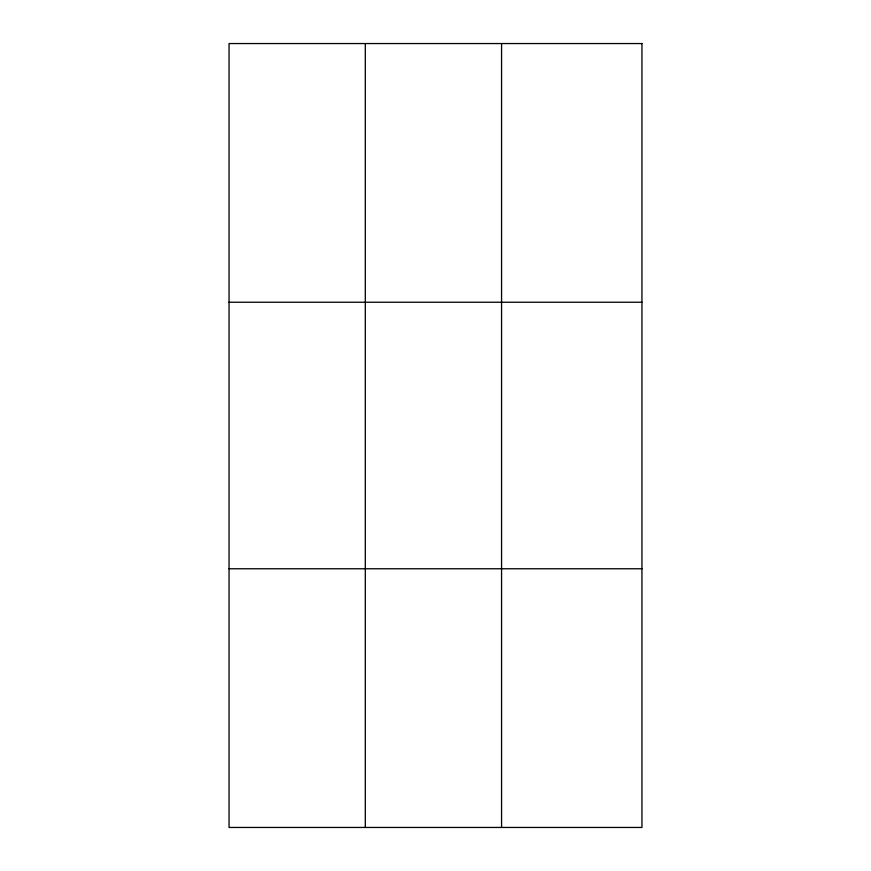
<?xml version="1.0" encoding="UTF-8"?>
<svg xmlns="http://www.w3.org/2000/svg" width="871" height="871" viewBox="0 0 871 871"><rect width="100%" height="100%" fill="white"/><g stroke="black" fill="none" stroke-linecap="round" stroke-linejoin="round"><path stroke-width="1.31" d="M365.308 827.45L365.308 43.55M501.565 827.45L501.565 43.55M229.051 302.237L641.949 302.237M229.051 568.763L641.949 568.763M641.949 43.55L641.949 827.45L229.051 827.45L229.051 43.55L641.949 43.55"/></g></svg>
